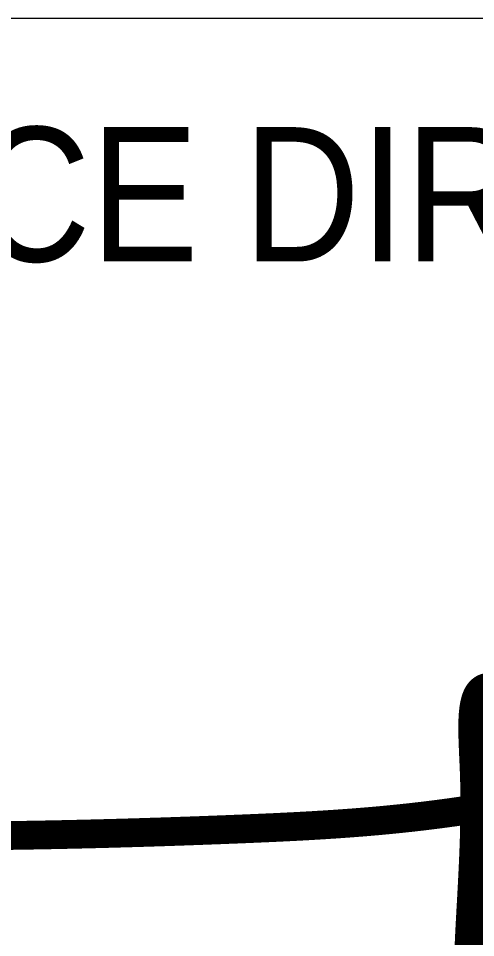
# Model space of a CAD drawing. Header units: millimetres. Extents: x -295047 to 263296, y -724756 to -308748.
# Drawn here: x -124146.8 to -123908.5, y -351290.7 to -350811.6 of the extents above; entities that cross this region are included whole.
import ezdxf
from ezdxf.enums import TextEntityAlignment as Align

# ---------------------------------------------------------------- set-up
doc = ezdxf.new("R2010")
doc.units = ezdxf.units.MM
doc.header["$MEASUREMENT"] = 0
for name, color, linetype, lineweight in [('Khungten_LCDI', 7, 'Continuous', 5), ('LC Dim', 8, 'Continuous', 18), ('LC ISO', 153, 'Continuous', 13), ('LC Net thay', 7, 'Continuous', 25), ('LC Text1', 3, 'Continuous', 20)]:
    doc.layers.add(name, color=color, linetype=linetype, lineweight=lineweight)
doc.styles.add('Khungten', font='VHAVAN.TTF', dxfattribs={"width": 0.9, "height": 5000})
doc.styles.add('Title', font='VHBLACK.TTF', dxfattribs={"width": 0.8})

# ---------------------------------------------------------------- blocks, each defined once
blk = doc.blocks.new('a tuan anh')
at = {"layer": 'LC ISO', "const_width": 30}
for points in [[(-421.8119242458779, -17.45696827530628), (-409.1943059114856, -17.27810349976062), (-396.5999632556341, -17.07988395322172), (-384.0306809146714, -16.86276045237901), (-371.4882435248728, -16.62718381389277), (-358.9744357225718, -16.37360485443787), (-346.4910421440727, -16.10247439070372), (-334.039847425709, -15.81424323936517), (-321.6226362037705, -15.50936221708253), (-309.2411931145616, -15.18828214053065), (-296.8973027944157, -14.85145382639894), (-284.5927498796518, -14.49932809134771), (-272.3293190065597, -14.13235575205181), (-260.1087948114582, -13.7509876251861), (-247.9329619306664, -13.35567452743999), (-235.8036050004885, -12.94686727547378), (-223.722508657258, -12.52501668596233), (-211.6914575372502, -12.09057357558049), (-199.7122362768132, -11.64398876101768), (-187.7866295122367, -11.18571305891965), (-175.9164218798396, -10.71619728599035), (-164.1027307132899, -10.23552034702152), (-152.3397674029984, -9.739912215387449), (-140.6176614696888, -9.223327891057124), (-128.9264893759682, -8.67969280287798), (-117.2563275844586, -8.102932379653794), (-105.5972525577963, -7.486972050202894), (-93.93934075860307, -6.825737243358162), (-82.2726686495298, -6.113153387923376), (-70.58731269316922, -5.343145912716864), (-58.87334935217223, -4.509640246586059), (-53.00253880699165, -4.067177288408857), (-47.12085508916061, -3.606561818320188), (-41.22705775646318, -3.127034514895058), (-35.31990636675619, -2.62783605675213), (-29.3981604778528, -2.108207122480962), (-23.4605796475953, -1.567388390700216), (-17.50592343379685, -1.004620539999451), (-11.53295139429974, -0.419144248982775), (-5.540423086917144, 0.1897998037457), (0.4729019305086695, 0.8229709395818645), (6.508264100149972, 1.48112847993616), (12.56690386417904, 2.165031746175373), (18.6500616647827, 2.875440059724497), (24.75897794410412, 3.613112741964869), (30.89489314434468, 4.378809114321484), (37.05904770764755, 5.173288498161128), (43.25268207621411, 5.99731021487969), (49.47703669220209, 6.851633585902164), (55.7333519977692, 7.737017932609888), (62.02286843510228, 8.654222576413304), (68.3468264463736, 9.604006838679197), (74.70646647375543, 10.58713004083256), (81.10302895940549, 11.60435150426929), (87.53775434551062, 12.65643055037071), (94.01188307422854, 13.74412650054728)], [(89.72973964457924, 137.3718697483419), (88.64049242049805, 137.3461482257844), (87.58700948335172, 137.2672846507485), (86.56987087178277, 137.1339102758793), (85.5896566243755, 136.9446563538222), (84.64694677978696, 136.698154137237), (83.74232116482744, 136.3930352451571), (82.87606542854337, 136.028440271155), (82.04758685920388, 135.6050295128807), (81.25612952646043, 135.1237456621311), (80.50093750000815, 134.5855314107612), (79.78125484954217, 133.9913294505823), (79.09632564469939, 133.3420824734203), (78.4453939551604, 132.6387331711157), (77.82770385063486, 131.88222423548), (77.24249940074515, 131.0734983583388), (76.68902467521548, 130.2134982315183), (76.16652374369733, 129.3031665468443), (75.67424067587126, 128.3434459961427), (75.21141954141785, 127.3352792712394), (74.77730440998857, 126.2796090639749), (74.37113935127854, 125.1773780661606), (73.99216843496833, 124.0295289696223), (73.63963573070941, 122.837004466186), (73.31278530821146, 121.6007472476776), (73.01086123711138, 120.3217000059376), (72.73310758711887, 119.0008054327627), (72.47876842788537, 117.6390062199935), (72.24708782909147, 116.2372450594557), (72.03730986040318, 114.79646464299), (71.84867859153019, 113.3176076624077), (71.6804380921094, 111.8016168095201), (71.53183243185049, 110.2494347761676), (71.40210568039038, 108.6620042541908), (71.29050190742419, 107.0402679354011), (71.19626518263249, 105.3851685116097), (71.1186395756813, 103.6976486746717), (71.0568691562512, 101.9786511163838), (71.0101979940082, 100.2291185286012), (70.97787015863287, 98.44999360312067), (70.95912971980579, 96.64221903178259), (70.95322074720752, 94.80673750642745), (70.95938731048955, 92.94449171885208), (70.97687347934698, 91.05642436089693), (71.00492332344584, 89.14347812438791), (71.0427809124667, 87.20659570115095), (71.08969031607558, 85.24671978301194), (71.1448956039676, 83.26479306179681), (71.20764084579423, 81.26175822931691), (71.2771701112506, 79.23855797742726), (71.43355699170206, 75.1354319826496), (71.60800880275201, 70.96295661208569), (71.79447810177226, 66.72867340032826), (71.98691744619282, 62.44012388197007), (72.17927939340007, 58.10484959164751), (72.36551650078036, 53.73039206396788), (72.53958132577827, 49.32429283350939), (72.69542642575107, 44.89409343487932), (72.82753928861348, 40.44692122473498), (72.9347300324007, 35.98655669836444), (73.01790070306743, 31.51516064448515), (73.07796701688494, 27.0348832673335), (73.11584469016816, 22.54787477108766), (73.1324494392029, 18.05628536002769), (73.10550302974298, 9.067964610294439), (73.00445351886447, 0.08712265192298219), (72.83662663694122, -8.869038881268352), (72.60934811431798, -17.78331835549034), (72.47570377850207, -22.21937680992414), (72.32994368139771, -26.63851413692464), (72.17298353931983, -31.03858013227), (72.0057390685397, -35.41742459175293), (71.82912598537223, -39.77289731113706), (71.64406000610325, -44.10284808618599), (71.45145684704767, -48.40512671269244), (71.25223222447676, -52.67758298642002), (71.04730185469089, -56.91806670313235), (70.83758145399042, -61.12442765862215), (70.62398673869029, -65.29451564865303), (70.40743342506175, -69.42618046901771), (70.18883722940518, -73.51727191545069), (69.96911386802094, -77.5656397837738), (69.74917905722396, -81.56913386972155), (69.52994851327094, -85.52560396908666), (69.31233795249136, -89.43289987764729), (69.09726309115649, -93.28887139116705), (68.88563964558125, -97.09136830542411), (68.67838333205145, -100.8382404161821), (68.47640986686747, -104.5273375192337), (68.28063496632967, -108.1565094103571), (68.09197434672387, -111.7236058852868), (67.91134372435044, -115.2264767398447), (67.73965881552431, -118.6629717697797), (67.57783533650218, -122.0309407708701), (67.42678900361352, -125.328233538894), (67.28743553314416, -128.552699869615), (67.16069064137992, -131.7021895588114), (67.10233257386426, -133.2481462240248), (67.0474700446357, -134.7745524022612), (66.99621751822997, -136.2811393180164), (66.94868945919734, -137.7676381957426), (66.90500033205899, -139.2337802599359)]]:
    blk.add_lwpolyline(points, dxfattribs=at)
blk = doc.blocks.new('lcdi KC')
at = {"layer": 'Khungten_LCDI', "color": 9, "lineweight": 15}
blk.add_lwpolyline([(36750.02493607998, 446.3150240202522), (40449.99971687794, 446.3150240202522), (40449.99971687794, 2437.222380185602), (36750.02493607998, 2437.222380185602)], close=True, dxfattribs=at)
at = {"layer": 'LC Dim'}
blk.add_blockref('a tuan anh', (39117.41681764454, 1602.815125528839), dxfattribs=at)
at = {"color": 7, "style": 'Khungten', "width": 0.9}
blk.add_text('P. gi¸m ®èc - VICE director', height=139.9999963689399, dxfattribs=at).set_placement((38565.57105228305, 2183.883514113128), align=Align.CENTER)
at = {"color": 7, "style": 'Khungten', "width": 0.8}
for tag, p in [('REVISION', (39498.75262445212, -10746.30395446718)), ('NGAYHT', (39546.07413610817, -11609.37091637403))]:
    blk.add_attdef(tag, text='', height=199.998925739526, dxfattribs=at).set_placement(p, align=Align.CENTER)
at = {"layer": 'LC Text1', "style": 'Title', "width": 1.485915225563207}
for tag, p, p2 in [('TENBANVE1', (36912.6576448679, -8885.760238945484), (40339.14494544267, -8885.760238945484)), ('TENBANVE2', (36912.6576448679, -9562.4655643329), (40339.14494544267, -9562.4655643329))]:
    blk.add_attdef(tag, text='', height=249.9999935159642, dxfattribs=at).set_placement(p, p2, align=Align.FIT)
at = {"layer": 'LC Text1', "style": 'Title', "width": 0.7}
blk.add_attdef('SOBANVE', text='', height=249.9999935159642, dxfattribs=at).set_placement((39561.98223525287, -13896.18071823567), align=Align.CENTER)

msp = doc.modelspace()

# ---------------------------------------------------------------- block references
at = {"layer": 'LC Net thay', "xscale": 0.5000000000000013, "yscale": 0.5000000000000013, "zscale": 0.5000000000000013}
msp.add_blockref('lcdi KC', (-143504.2248622768, -352030.2570473399), dxfattribs=at)

doc.saveas('drawing.dxf')
